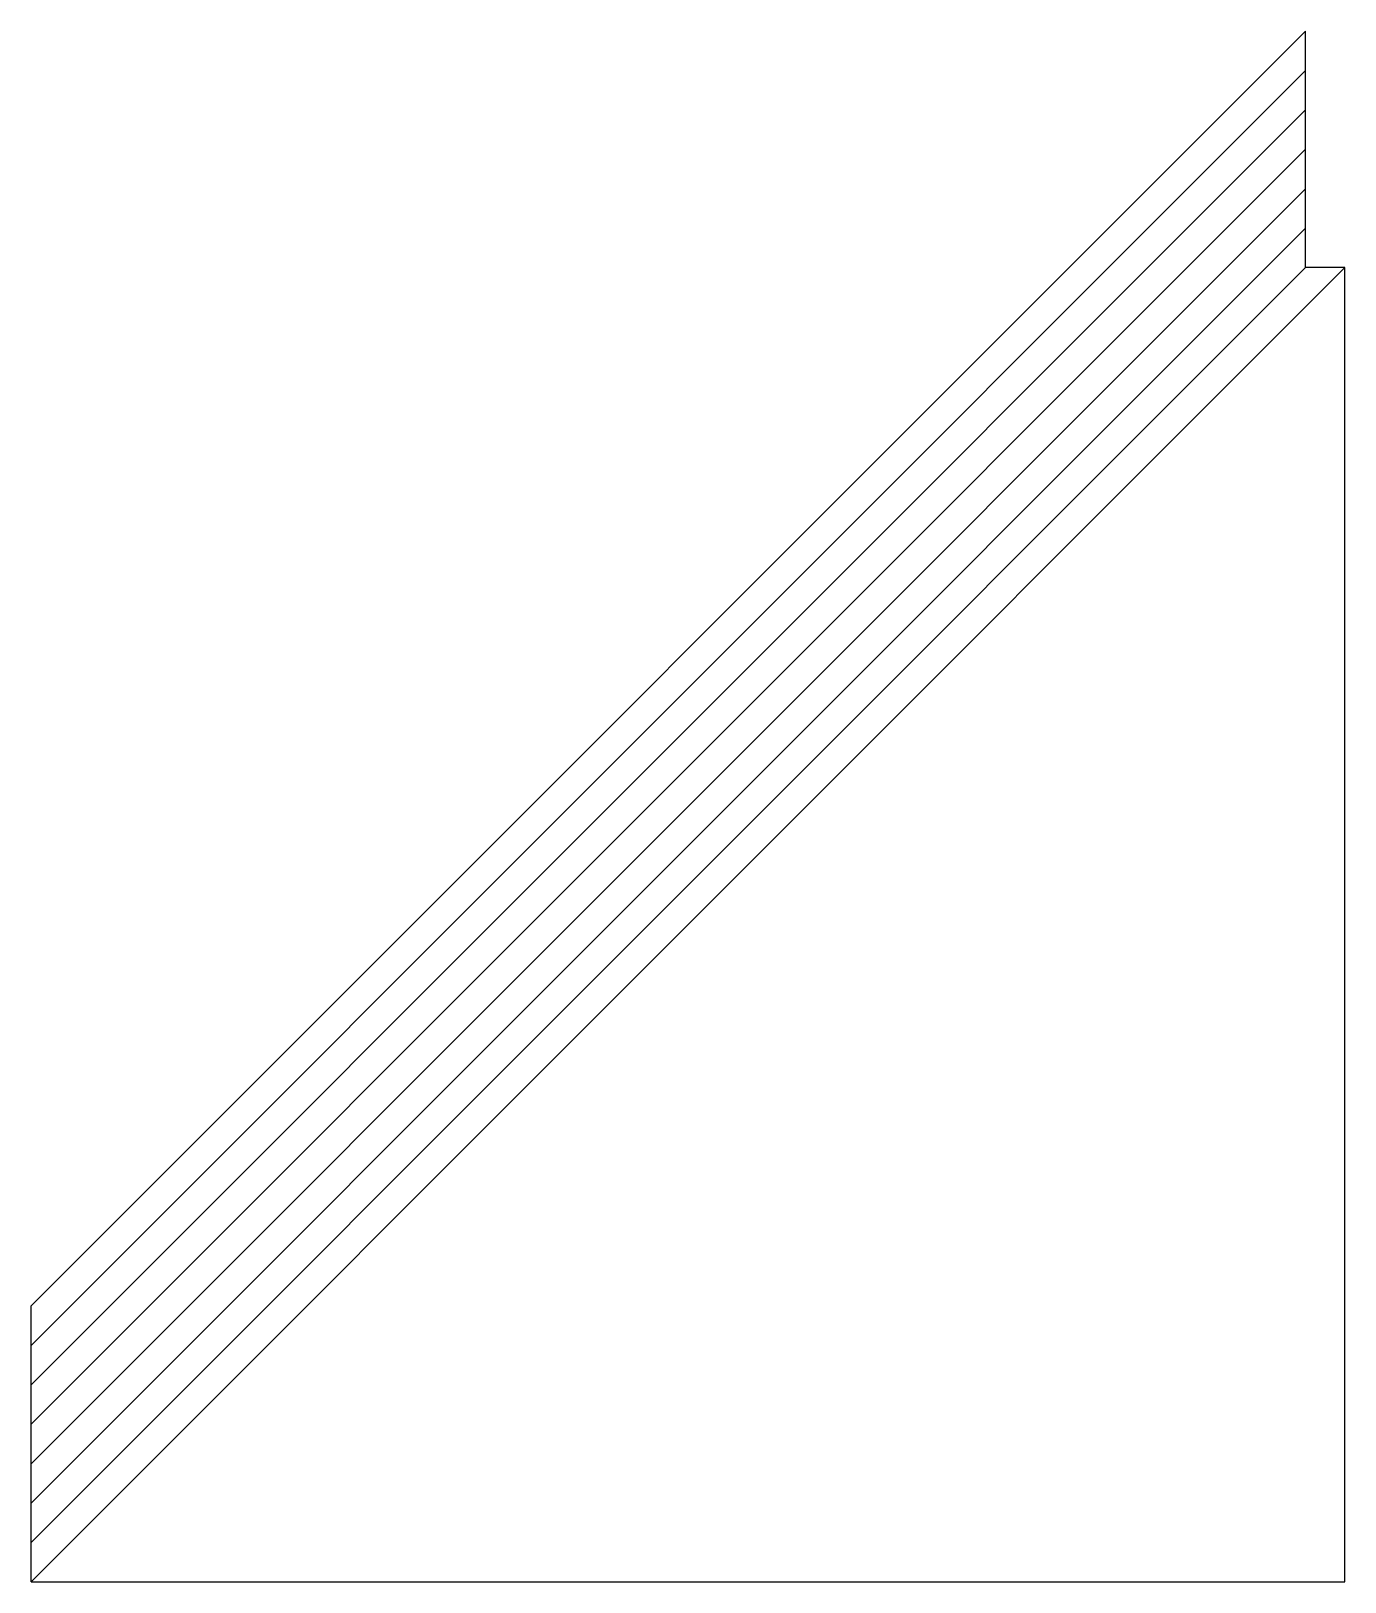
# Model space of a CAD drawing. Header units: millimetres. Extents: x 0 to 100, y 0 to 118.
import ezdxf

# ---------------------------------------------------------------- set-up
doc = ezdxf.new("R2010")
doc.units = ezdxf.units.MM

msp = doc.modelspace()

# ---------------------------------------------------------------- linework, layer by layer
for p, q in [((97, 118), (0, 21)), ((97, 115), (97, 118)), ((97, 112), (97, 115)), ((97, 109), (97, 112)), ((97, 106), (97, 109)), ((97, 103), (97, 106)), ((97, 100), (97, 103)), ((100, 100), (97, 100)), ((100, 0), (100, 100)), ((0, 18), (0, 21)), ((0, 15), (0, 18)), ((0, 12), (0, 15)), ((0, 9), (0, 12)), ((0, 6), (0, 9)), ((0, 3), (0, 6)), ((0, 0), (0, 3)), ((0, 0), (100, 0))]:
    msp.add_line(p, q)
at = {"color": 5}
for p, q in [((97, 115), (0, 18)), ((97, 109), (0, 12)), ((97, 103), (0, 6)), ((100, 100), (0, 0))]:
    msp.add_line(p, q, dxfattribs=at)
at = {"color": 1}
for p, q in [((97, 112), (0, 15)), ((97, 106), (0, 9)), ((97, 100), (0, 3))]:
    msp.add_line(p, q, dxfattribs=at)

doc.saveas('drawing.dxf')
